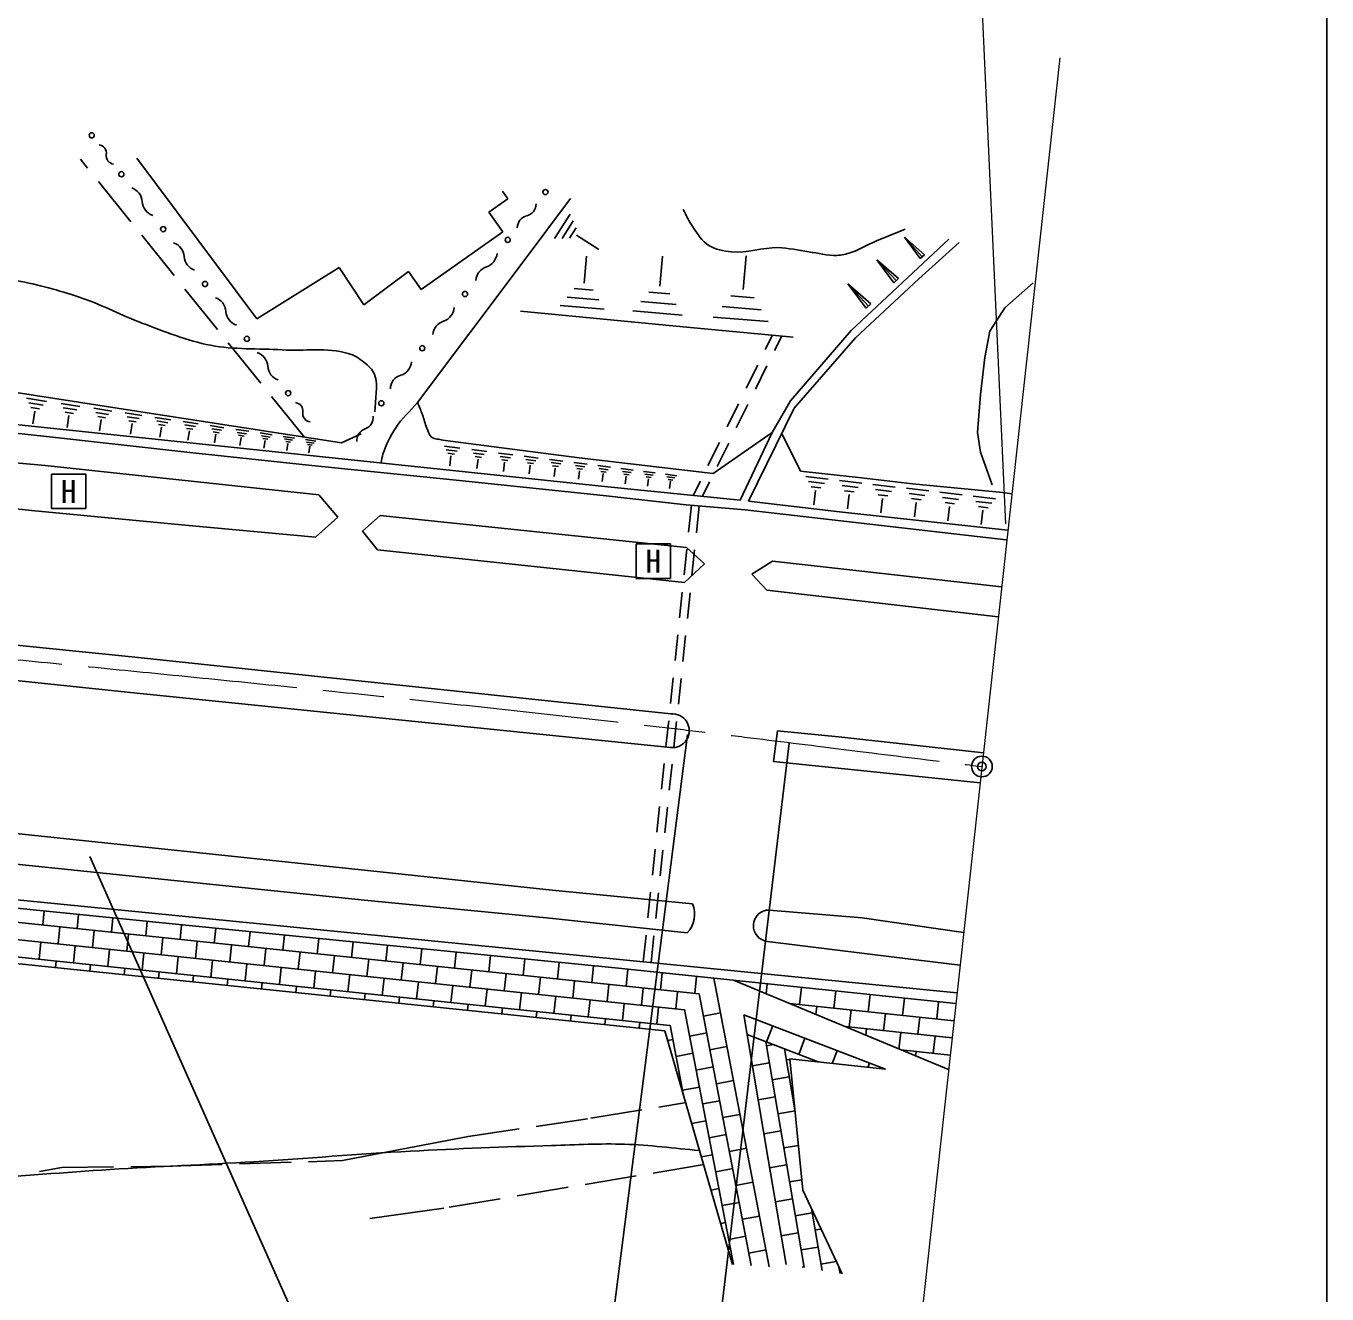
# Model space of a CAD drawing. Units: millimetres, scale not verified. Extents: x 40000 to 680000, y 20000 to 380000.
# Drawn here: x 504575 to 579000, y 241896 to 314457 of the extents above; entities that cross this region are included whole.
import ezdxf
from ezdxf.enums import TextEntityAlignment as Align

# ---------------------------------------------------------------- set-up
doc = ezdxf.new("R2010")
doc.units = ezdxf.units.MM
doc.header["$LTSCALE"] = 1000
doc.header["$PDMODE"] = 32
doc.header["$PDSIZE"] = 500
doc.linetypes.add('CHAIN', pattern=[18.5, 12, -1.5, 3.5, -1.5])
for name, color, linetype, lineweight in [('M-BGD', 7, 'Continuous', 25), ('M-BMK', 2, 'CHAIN', 13), ('M-BMK-SRVR', 3, 'Continuous', 25), ('M-STR-HTXT', 7, 'Continuous', 13), ('M-STR-STRC', 7, 'Continuous', 25), ('M-TTL-BAND', 7, 'Continuous', 25)]:
    doc.layers.add(name, color=color, linetype=linetype, lineweight=lineweight)
doc.layers.add('M-OTRS', color=6, linetype='Continuous')
doc.styles.add('ＭＳ ゴシック', font='')
doc.styles.get('ＭＳ ゴシック').set_extended_font_data('MS Gothic')

msp = doc.modelspace()

# ---------------------------------------------------------------- linework, layer by layer
at = {"layer": 'M-BGD'}
for p, q in [((508096, 306323), (507686, 306832)), ((510908, 306888), (517786, 297701)), ((510573, 303249), (508715, 305555)), ((531047, 303812), (532136, 304558)), ((532136, 304558), (531833, 305012)), ((532902, 300807), (535726, 304578)), ((531853, 302672), (531047, 303812)), ((534814, 302291), (535712, 303695)), ((535243, 302300), (535884, 303302)), ((513049, 300174), (511192, 302480)), ((527184, 299385), (531853, 302672)), ((535672, 302308), (536057, 302909)), ((536065, 302480), (537337, 301666)), ((557364, 302251), (551777, 297028)), ((555968, 301367), (554823, 302366)), ((555848, 301256), (554823, 302366)), ((555729, 301146), (554823, 302366)), ((555650, 299993), (557949, 302070)), ((526973, 292911), (532902, 300807)), ((536504, 299733), (536635, 301285)), ((540836, 299567), (540982, 301295)), ((545603, 299383), (545765, 301306)), ((554483, 300004), (553253, 301078)), ((554355, 299885), (553253, 301078)), ((554226, 299767), (553253, 301078)), ((555968, 301367), (555729, 301146)), ((517786, 297701), (522495, 300635)), ((522495, 300635), (523897, 298498)), ((523897, 298498), (526448, 300414)), ((526448, 300414), (527184, 299385)), ((552019, 296604), (555650, 299993)), ((554483, 300004), (554226, 299767)), ((515526, 297099), (513668, 299405)), ((537017, 299343), (535933, 299434)), ((541408, 299132), (540200, 299233)), ((552906, 298557), (551585, 299711)), ((552768, 298429), (551585, 299711)), ((552630, 298302), (551585, 299711)), ((562189, 299766), (560576, 298334)), ((537652, 298248), (535124, 298461)), ((537335, 298795), (535528, 298948)), ((541762, 298522), (539749, 298691)), ((546239, 298899), (544896, 299012)), ((552906, 298557), (552630, 298302)), ((542170, 297237), (532872, 298145)), ((542115, 297911), (539298, 298149)), ((547027, 297541), (543892, 297805)), ((546633, 298220), (544394, 298409)), ((560576, 298334), (559709, 297003)), ((548462, 296652), (542170, 297237)), ((551777, 297028), (548308, 293014)), ((559709, 297003), (559426, 295490)), ((518002, 294024), (516145, 296330)), ((547275, 296763), (546869, 295940)), ((547804, 296713), (547397, 295890)), ((548510, 292591), (552019, 296604)), ((559426, 295490), (559184, 293372)), ((546431, 295055), (545775, 293728)), ((546959, 295005), (546303, 293678)), ((510903, 292412), (501565, 293864)), ((520478, 290950), (518621, 293256)), ((559184, 293372), (559003, 291194)), ((504600, 293151), (505752, 292974)), ((504728, 292885), (505551, 292759)), ((504856, 292619), (505349, 292543)), ((506579, 292858), (507662, 292692)), ((506699, 292607), (507473, 292489)), ((508460, 292579), (509479, 292423)), ((545338, 292843), (544682, 291516)), ((545866, 292793), (545210, 291466)), ((545908, 287266), (548510, 292591)), ((548308, 293014), (547260, 291199)), ((493763, 292258), (505581, 290977)), ((537675, 288098), (497650, 292324)), ((505078, 292420), (504967, 291698)), ((506819, 292357), (507283, 292286)), ((507028, 292171), (506924, 291491)), ((508573, 292344), (509301, 292232)), ((508686, 292108), (509123, 292041)), ((508883, 291933), (508785, 291294)), ((510250, 292314), (511207, 292167)), ((510356, 292093), (511040, 291988)), ((510462, 291871), (510872, 291809)), ((522616, 290612), (510903, 292412)), ((511952, 292061), (512851, 291924)), ((512052, 291854), (512694, 291756)), ((513571, 291821), (514414, 291692)), ((505662, 289303), (487379, 291008)), ((510647, 291707), (510555, 291106)), ((512151, 291646), (512537, 291587)), ((512325, 291492), (512238, 290928)), ((513665, 291627), (514267, 291535)), ((513758, 291432), (514119, 291377)), ((513921, 291287), (513840, 290758)), ((515111, 291593), (515901, 291472)), ((515199, 291411), (515763, 291324)), ((515286, 291228), (515625, 291177)), ((515439, 291092), (515363, 290597)), ((516576, 291376), (517315, 291263)), ((516658, 291205), (517186, 291125)), ((516739, 291035), (517056, 290986)), ((517969, 291170), (518660, 291064)), ((518045, 291010), (518539, 290935)), ((523751, 291121), (522616, 290612)), ((547260, 291199), (543894, 288857)), ((547260, 291199), (545429, 287332)), ((547809, 291139), (548883, 288981)), ((559003, 291194), (559184, 290065)), ((505581, 290977), (513941, 290050)), ((516882, 290907), (516811, 290444)), ((518122, 290850), (518418, 290805)), ((518255, 290731), (518189, 290298)), ((519293, 290973), (519939, 290875)), ((519365, 290824), (519826, 290754)), ((519437, 290675), (519713, 290633)), ((519561, 290564), (519499, 290159)), ((520554, 290787), (521156, 290695)), ((520620, 290648), (521051, 290582)), ((520687, 290508), (520945, 290469)), ((520803, 290405), (520746, 290027)), ((530764, 290450), (528415, 290763)), ((528507, 290413), (529396, 290297)), ((536210, 289755), (530764, 290450)), ((544244, 290631), (543588, 289304)), ((544772, 290581), (544116, 289254)), ((513941, 290050), (520738, 289323)), ((528610, 290208), (529245, 290126)), ((528712, 290004), (529094, 289954)), ((528887, 289854), (528814, 289290)), ((530073, 290214), (530932, 290103)), ((530172, 290017), (530786, 289937)), ((530271, 289819), (530640, 289771)), ((530440, 289674), (530369, 289129)), ((531596, 290021), (532427, 289914)), ((531692, 289830), (532285, 289753)), ((531788, 289639), (532144, 289593)), ((533078, 289833), (533880, 289729)), ((533171, 289649), (533743, 289575)), ((534519, 289651), (535294, 289550)), ((543894, 288857), (536210, 289755)), ((559184, 290065), (559850, 288209)), ((521333, 287624), (505662, 289303)), ((506030, 288811), (508004, 288811)), ((506030, 286837), (506030, 288811)), ((508004, 288811), (508004, 286837)), ((520738, 289323), (529380, 288456)), ((531951, 289499), (531883, 288973)), ((533263, 289465), (533607, 289420)), ((533420, 289329), (533355, 288821)), ((534609, 289473), (535162, 289401)), ((534698, 289295), (535030, 289252)), ((534850, 289164), (534787, 288673)), ((535922, 289473), (536669, 289376)), ((536008, 289301), (536542, 289232)), ((536094, 289129), (536415, 289088)), ((536241, 289003), (536179, 288529)), ((537286, 289300), (538007, 289207)), ((537369, 289134), (537884, 289068)), ((537452, 288968), (537761, 288928)), ((537594, 288847), (537534, 288389)), ((538612, 289132), (539308, 289042)), ((538693, 288972), (539190, 288908)), ((538773, 288812), (539071, 288773)), ((539903, 288968), (540574, 288881)), ((539981, 288814), (540460, 288752)), ((541158, 288809), (541806, 288725)), ((548883, 288981), (552372, 288592)), ((490052, 288295), (504886, 286732)), ((529380, 288456), (537599, 287599)), ((545429, 287332), (537675, 288098)), ((538910, 288695), (538852, 288253)), ((540058, 288660), (540346, 288622)), ((540190, 288547), (540135, 288121)), ((541233, 288660), (541696, 288601)), ((541308, 288512), (541585, 288476)), ((541435, 288403), (541382, 287992)), ((543151, 288420), (542744, 287597)), ((543679, 288369), (543271, 287545)), ((549187, 288681), (550469, 288529)), ((549337, 288385), (550253, 288276)), ((549488, 288089), (550038, 288024)), ((551106, 288454), (552387, 288302)), ((551257, 288158), (552172, 288050)), ((552372, 288592), (555297, 288249)), ((553024, 288227), (554303, 288076)), ((555297, 288249), (560450, 287755)), ((522407, 286359), (521333, 287624)), ((537599, 287599), (542339, 287054)), ((549741, 287873), (549643, 287049)), ((551407, 287862), (551956, 287797)), ((551660, 287647), (551563, 286824)), ((553174, 287932), (554088, 287823)), ((553325, 287636), (553873, 287571)), ((553577, 287421), (553480, 286599)), ((554939, 288001), (556217, 287849)), ((555089, 287705), (556002, 287597)), ((555239, 287410), (555787, 287345)), ((556852, 287774), (558128, 287623)), ((557002, 287479), (557914, 287371)), ((558763, 287548), (560037, 287397)), ((560450, 287755), (560972, 287682)), ((504886, 286732), (513477, 285905)), ((508004, 286837), (506030, 286837)), ((542339, 287054), (545717, 286772)), ((542638, 287029), (542477, 285501)), ((543088, 286992), (542927, 285460)), ((545717, 286772), (560652, 285058)), ((551112, 286661), (545908, 287266)), ((560732, 285602), (551112, 286661)), ((555492, 287195), (555394, 286374)), ((557152, 287184), (557699, 287120)), ((557404, 286970), (557307, 286150)), ((558913, 287254), (559823, 287146)), ((559062, 286959), (559608, 286894)), ((559314, 286745), (559217, 285926)), ((513477, 285905), (521126, 285204)), ((521126, 285204), (522407, 286359)), ((524827, 286449), (523819, 285552)), ((542354, 284614), (524827, 286449)), ((523819, 285552), (524676, 284473)), ((524676, 284473), (542253, 282617)), ((539477, 284822), (541451, 284822)), ((539477, 282848), (539477, 284822)), ((541451, 284822), (541451, 282848)), ((542374, 284520), (542219, 283047)), ((543382, 283671), (542354, 284614)), ((542824, 284479), (542669, 283006)), ((542253, 282617), (543382, 283671)), ((547285, 283833), (546105, 283096)), ((560388, 282370), (547285, 283833)), ((541451, 282848), (539477, 282848)), ((546105, 283096), (546962, 282169)), ((546962, 282169), (560198, 280643)), ((542115, 282066), (541960, 280593)), ((542565, 282025), (542410, 280552)), ((510631, 278350), (487014, 280751)), ((541857, 279612), (541702, 278139)), ((542307, 279571), (542152, 278098)), ((510550, 276313), (487054, 278794)), ((541459, 275093), (510631, 278350)), ((541599, 277158), (541443, 275686)), ((542048, 277117), (541893, 275644)), ((510550, 276313), (541439, 273167)), ((541340, 274704), (541185, 273232)), ((541790, 274663), (541635, 273190)), ((547570, 274125), (547328, 272371)), ((551240, 273752), (547570, 274125)), ((559343, 272864), (551240, 273752)), ((541082, 272250), (540927, 270778)), ((541532, 272209), (541377, 270737)), ((547328, 272371), (559154, 271143)), ((523948, 266146), (486871, 270050)), ((540823, 269796), (540668, 268324)), ((541273, 269755), (541118, 268283)), ((523948, 264441), (486779, 268268)), ((540565, 267342), (540410, 265870)), ((541015, 267301), (540860, 265829)), ((543078, 259065), (475840, 266134)), ((523948, 266146), (534682, 265009)), ((542239, 258161), (475764, 265149)), ((523357, 262548), (498853, 264969)), ((534682, 265009), (542709, 264222)), ((516944, 262669), (498822, 264505)), ((523948, 264441), (534359, 263416)), ((540306, 264888), (540151, 263416)), ((540756, 264847), (540601, 263375)), ((541400, 257257), (475688, 264165)), ((505617, 263817), (505532, 263012)), ((507581, 263618), (507495, 262806)), ((547086, 263869), (552410, 263416)), ((506514, 262909), (506410, 261927)), ((509545, 263419), (509458, 262599)), ((511509, 263220), (511422, 262393)), ((513472, 263021), (513385, 262187)), ((515436, 262822), (515348, 261980)), ((534359, 263416), (542407, 262569)), ((552410, 263416), (558213, 262579)), ((505429, 262031), (505326, 261049)), ((508477, 262703), (508374, 261721)), ((510440, 262496), (510337, 261515)), ((512403, 262290), (512300, 261308)), ((514366, 262084), (514263, 261102)), ((538474, 260542), (516944, 262669)), ((517401, 262624), (517311, 261774)), ((519365, 262430), (519274, 261568)), ((521329, 262236), (521237, 261361)), ((523294, 262042), (523201, 261155)), ((545281, 260370), (523357, 262548)), ((540048, 262434), (539887, 260906)), ((540498, 262393), (540337, 260861)), ((546995, 262074), (554397, 261157)), ((541126, 256962), (498691, 261358)), ((507392, 261824), (507289, 260843)), ((509355, 261618), (509252, 260636)), ((511318, 261411), (511215, 260430)), ((516330, 261877), (516226, 260896)), ((518293, 261671), (518190, 260689)), ((520256, 261464), (520153, 260483)), ((522219, 261258), (522116, 260276)), ((525258, 261848), (525164, 260948)), ((527223, 261654), (527127, 260742)), ((529187, 261459), (529090, 260536)), ((531152, 261265), (531053, 260329)), ((506307, 260946), (506268, 260573)), ((508270, 260739), (508232, 260370)), ((510234, 260533), (510195, 260167)), ((513282, 261205), (513178, 260224)), ((515245, 260999), (515142, 260017)), ((517208, 260792), (517105, 259811)), ((519171, 260586), (519068, 259604)), ((524182, 261052), (524079, 260070)), ((526145, 260845), (526042, 259864)), ((528109, 260639), (528005, 259657)), ((533116, 261071), (533017, 260123)), ((535081, 260877), (534980, 259917)), ((537045, 260683), (536943, 259710)), ((557766, 258514), (538474, 260542)), ((554397, 261157), (558008, 260710)), ((512197, 260327), (512159, 259963)), ((514160, 260120), (514122, 259760)), ((516123, 259914), (516086, 259556)), ((521134, 260380), (521031, 259398)), ((523097, 260173), (522994, 259192)), ((525061, 259967), (524957, 258985)), ((527024, 259760), (526921, 258779)), ((530072, 260432), (529969, 259451)), ((532035, 260226), (531932, 259245)), ((533998, 260020), (533895, 259038)), ((535961, 259813), (535858, 258832)), ((539009, 260485), (538906, 259504)), ((540972, 260279), (540869, 259297)), ((542936, 260073), (542832, 259091)), ((547086, 243449), (543917, 259969)), ((557351, 254735), (545055, 259850)), ((557834, 259129), (545281, 260370)), ((518086, 259708), (518049, 259353)), ((520050, 259501), (520013, 259149)), ((522013, 259295), (521976, 258946)), ((523976, 259088), (523940, 258742)), ((528987, 259554), (528884, 258572)), ((530950, 259348), (530847, 258366)), ((532913, 259141), (532810, 258160)), ((537925, 259607), (537821, 258625)), ((539888, 259401), (539784, 258419)), ((541851, 259194), (541748, 258213)), ((546068, 243518), (543084, 259072)), ((546969, 259649), (546909, 259079)), ((548932, 259442), (548829, 258461)), ((550895, 259236), (550792, 258254)), ((552858, 259029), (552755, 258048)), ((525939, 258882), (525903, 258539)), ((527902, 258676), (527866, 258336)), ((529865, 258469), (529830, 258132)), ((531829, 258263), (531793, 257929)), ((534877, 258935), (534773, 257953)), ((536840, 258729), (536737, 257747)), ((538803, 258522), (538700, 257541)), ((540766, 258316), (540663, 257334)), ((557659, 257532), (548248, 258522)), ((549810, 258357), (549761, 257892)), ((554822, 258823), (554718, 257841)), ((556785, 258617), (556682, 257635)), ((533792, 258057), (533757, 257725)), ((535755, 257850), (535720, 257522)), ((537718, 257644), (537684, 257318)), ((545049, 243587), (542251, 258175)), ((544297, 257989), (543328, 257803)), ((547025, 249610), (545634, 257879)), ((545634, 257879), (553741, 254753)), ((551774, 258151), (551670, 257169)), ((553737, 257945), (553634, 256963)), ((555700, 257738), (555597, 256757)), ((539681, 257437), (539647, 257115)), ((544998, 243590), (541126, 256962)), ((542172, 253350), (541419, 257277)), ((543514, 256834), (542544, 256648)), ((547295, 257239), (546940, 256318)), ((557551, 256551), (551440, 257194)), ((552652, 257066), (552614, 256705)), ((554615, 256860), (554516, 255914)), ((541575, 256462), (541287, 256406)), ((544669, 256050), (543700, 255864)), ((549893, 255179), (545824, 256748)), ((546896, 256335), (549083, 243412)), ((546936, 256098), (547335, 256165)), ((549137, 256529), (548782, 255608)), ((556578, 256654), (556475, 255672)), ((542730, 255678), (541761, 255492)), ((547967, 255922), (548578, 252313)), ((548074, 255289), (548279, 255324)), ((553741, 254753), (548276, 255358)), ((548276, 255358), (549022, 247835)), ((550979, 255819), (550698, 255090)), ((557443, 255570), (554633, 255866)), ((555494, 255775), (555467, 255519)), ((543885, 254895), (542916, 254709)), ((546128, 254960), (547101, 255125)), ((549703, 255253), (549683, 255203)), ((552820, 255108), (552727, 254866)), ((541947, 254523), (541838, 254502)), ((545041, 254111), (544071, 253926)), ((547266, 254151), (548239, 254316)), ((543102, 253740), (542133, 253554)), ((546457, 253014), (547430, 253178)), ((548403, 253343), (548474, 253355)), ((536880, 251950), (539802, 252433)), ((540775, 252594), (542245, 252837)), ((544257, 252956), (543288, 252770)), ((547595, 252205), (548568, 252370)), ((533766, 251485), (536695, 251922)), ((543474, 251801), (542665, 251646)), ((545413, 252173), (544443, 251987)), ((522682, 249530), (529862, 250901)), ((529862, 250901), (532790, 251339)), ((544629, 251018), (543660, 250832)), ((546787, 251067), (547760, 251232)), ((545784, 250234), (544815, 250048)), ((547924, 250259), (548767, 250402)), ((516785, 249336), (519745, 249433)), ((520731, 249466), (522682, 249530)), ((543846, 249862), (543217, 249742)), ((548054, 243580), (547025, 249610)), ((505355, 248908), (506628, 249126)), ((506628, 249126), (509588, 249165)), ((510575, 249178), (512840, 249207)), ((512840, 249207), (515799, 249304)), ((539481, 248654), (536561, 248164)), ((543375, 249308), (540455, 248818)), ((545001, 249079), (544032, 248893)), ((547116, 249121), (548089, 249286)), ((535588, 248001), (532667, 247511)), ((544218, 247924), (543768, 247837)), ((546156, 248295), (545187, 248110)), ((548254, 248313), (548963, 248433)), ((531694, 247348), (528774, 246858)), ((545373, 247140), (544403, 246954)), ((547445, 247175), (548419, 247339)), ((549022, 247835), (551261, 243056)), ((528470, 246807), (524235, 246222)), ((546528, 246357), (545559, 246171)), ((548583, 246366), (549556, 246531)), ((549513, 246787), (550113, 243243)), ((544589, 245985), (544320, 245933)), ((549721, 245558), (550062, 245615)), ((545745, 245202), (544775, 245016)), ((547775, 245228), (548748, 245393)), ((546900, 244418), (545930, 244232)), ((548913, 244420), (549886, 244585)), ((544961, 244046), (544871, 244029)), ((548975, 243429), (549077, 243447)), ((550051, 243611), (550930, 243760)), ((551081, 243440), (551142, 243075))]:
    msp.add_line(p, q, dxfattribs=at)
for centre, radius, start, end in [((508334, 308202), 148, 0, 180), ((508334, 308202), 148, 180, 0), ((508700, 307183), 474, 350.75191, 83.856), ((509636, 307031), 474, 170.75191, 263.856), ((510030, 305977), 148, 0, 180), ((510030, 305977), 148, 180, 0), ((510332, 304345), 896, 3.90546, 70.70244), ((512120, 304467), 896, 183.90546, 250.70244), ((534289, 304955), 148, 0, 180), ((534289, 304955), 148, 180, 0), ((533045, 304282), 708, 284.00318, 359.48311), ((512422, 302836), 148, 0, 180), ((533387, 302908), 708, 104.00318, 179.48311), ((512422, 302836), 148, 180, 0), ((532132, 302220), 148, 0, 180), ((532132, 302220), 148, 180, 0), ((512724, 301205), 896, 3.90546, 70.70244), ((530628, 301521), 896, 288.34466, 355.14164), ((514513, 301327), 896, 183.90546, 250.70244), ((531192, 299819), 896, 108.34466, 175.14164), ((514815, 299696), 148, 0, 180), ((514815, 299696), 148, 180, 0), ((529688, 299120), 148, 0, 180), ((515117, 298065), 896, 3.90546, 70.70244), ((529688, 299120), 148, 180, 0), ((516906, 298187), 896, 183.90546, 250.70244), ((528183, 298421), 896, 288.34466, 355.14164), ((528747, 296719), 896, 108.34466, 175.14164), ((517208, 296555), 148, 0, 180), ((517208, 296555), 148, 180, 0), ((517510, 294924), 896, 3.90546, 70.70244), ((527243, 296020), 148, 0, 180), ((527243, 296020), 148, 180, 0), ((519298, 295046), 896, 183.90546, 250.70244), ((525739, 295321), 896, 288.34466, 355.14164), ((526224, 293693), 803, 104.68974, 180.43928), ((519573, 293451), 148, 0, 180), ((519573, 293451), 148, 180, 0), ((519940, 292432), 474, 350.75191, 83.856), ((524902, 292868), 148, 0, 180), ((524902, 292868), 148, 180, 0), ((520875, 292280), 474, 170.75191, 263.856), ((523733, 292071), 708, 289.86865, 5.34857), ((524214, 290740), 708, 109.86865, 185.34857), ((541549, 274129), 968, 263.42982, 95.37032), ((541282, 263629), 1545, 316.67738, 22.58998), ((547085, 262970), 900, 89.94541, 264.26557)]:
    msp.add_arc(centre, radius, start, end, dxfattribs=at)
for points, knots in [([(554876, 302824), (554251, 302568), (553620, 302326), (553000, 302057), (552586, 301878), (552199, 301632), (551770, 301493), (551509, 301408), (551237, 301341), (550963, 301331), (550421, 301311), (549887, 301462), (549350, 301533), (548764, 301610), (548185, 301761), (547595, 301775), (546704, 301796), (545820, 301451), (544933, 301533), (544488, 301574), (544019, 301657), (543642, 301896), (543243, 302149), (542984, 302578), (542714, 302965), (542499, 303273), (542351, 303624), (542170, 303953)], [0, 0, 0, 0, 1, 1, 1, 2, 2, 2, 3, 3, 3, 4, 4, 4, 5, 5, 5, 6, 6, 6, 7, 7, 7, 8, 8, 8, 9, 9, 9, 9]), ([(524532, 292376), (524526, 293089), (524762, 293847), (524512, 294514), (524403, 294804), (524147, 295024), (523907, 295220), (523639, 295439), (523332, 295629), (522999, 295724), (521790, 296073), (520485, 295852), (519228, 295926), (517863, 296006), (516477, 295932), (515134, 296188), (513780, 296446), (512493, 296980), (511201, 297459), (510059, 297882), (508984, 298474), (507833, 298871), (506673, 299270), (505487, 299607), (504283, 299839), (502888, 300107), (501465, 300215), (500048, 300323), (498974, 300404), (497896, 300404), (496821, 300444)], [0, 0, 0, 0, 1, 1, 1, 2, 2, 2, 3, 3, 3, 4, 4, 4, 5, 5, 5, 6, 6, 6, 7, 7, 7, 8, 8, 8, 9, 9, 9, 10, 10, 10, 10]), ([(524885, 289462), (524922, 289627), (524941, 289797), (524996, 289956), (525180, 290485), (525415, 291001), (525722, 291469), (526071, 292001), (526556, 292430), (526973, 292911)], [0, 0, 0, 0, 1, 1, 1, 2, 2, 2, 3, 3, 3, 3]), ([(528415, 290763), (528203, 290820), (527951, 290798), (527779, 290934), (527630, 291053), (527583, 291263), (527507, 291439), (527401, 291686), (527347, 291952), (527255, 292205), (527168, 292443), (527067, 292676), (526973, 292911)], [0, 0, 0, 0, 1, 1, 1, 2, 2, 2, 3, 3, 3, 4, 4, 4, 4]), ([(543082, 250109), (541660, 250229), (540243, 250421), (538817, 250467), (537425, 250513), (536033, 250432), (534642, 250392), (531952, 250314), (529262, 250213), (526574, 250069), (523580, 249908), (520592, 249646), (517599, 249464), (514864, 249298), (512125, 249194), (509391, 249020), (506807, 248856), (504228, 248644), (501646, 248456)], [0, 0, 0, 0, 1, 1, 1, 2, 2, 2, 3, 3, 3, 4, 4, 4, 5, 5, 5, 6, 6, 6, 6])]:
    msp.add_open_spline(points, degree=3, knots=knots, dxfattribs=at)
at = {"layer": 'M-BMK'}
msp.add_open_spline([(65020, 280143), (69816, 280683), (74613, 281218), (79409, 281762), (83914, 282273), (88414, 282820), (92921, 283307), (100358, 284112), (107795, 284925), (115246, 285582), (125010, 286444), (134789, 287127), (144569, 287770), (150868, 288184), (157171, 288531), (163476, 288846), (174640, 289402), (185806, 289919), (196977, 290280), (206262, 290579), (215551, 290768), (224841, 290885), (233955, 291001), (243071, 290881), (252185, 290984), (255500, 291022), (258813, 291166), (262127, 291173), (275010, 291199), (287891, 290850), (300771, 290595), (308267, 290446), (315763, 290275), (323257, 290039), (331616, 289774), (339974, 289481), (348327, 289074), (352723, 288860), (357113, 288544), (361508, 288299), (373295, 287641), (385088, 287097), (396875, 286435), (408955, 285756), (421037, 285091), (433108, 284272), (442329, 283646), (451544, 282936), (460754, 282170), (471541, 281274), (482321, 280286), (493096, 279253), (507725, 277850), (522353, 276427), (536959, 274796), (544400, 273966), (551825, 272988), (559258, 272083)], degree=3, knots=[0, 0, 0, 0, 1, 1, 1, 2, 2, 2, 3, 3, 3, 4, 4, 4, 5, 5, 5, 6, 6, 6, 7, 7, 7, 8, 8, 8, 9, 9, 9, 10, 10, 10, 11, 11, 11, 12, 12, 12, 13, 13, 13, 14, 14, 14, 15, 15, 15, 16, 16, 16, 17, 17, 17, 18, 18, 18, 19, 19, 19, 19], dxfattribs=at)
at = {"layer": 'M-BMK-SRVR'}
msp.add_circle((559258, 272083), 592, dxfattribs=at)
msp.add_point((559258, 272083), dxfattribs=at)
at = {"layer": 'M-OTRS'}
msp.add_point((559258, 272083), dxfattribs=at)
at = {"layer": 'M-STR-HTXT'}
for p, q in [((560624, 285974), (558567, 331111)), ((563714, 312641), (554838, 231868))]:
    msp.add_line(p, q, dxfattribs=at)
at = {"layer": 'M-STR-STRC'}
for p, q in [((542410, 273919), (537570, 236076)), ((548231, 273409), (543619, 234834)), ((508223, 266934), (526860, 225001))]:
    msp.add_line(p, q, dxfattribs=at)
at = {"layer": 'M-TTL-BAND'}
msp.add_line((579000, 20000), (579000, 370000), dxfattribs=at)

# ---------------------------------------------------------------- texts
at = {"layer": 'M-BGD', "style": 'ＭＳ ゴシック'}
for p in [(507017, 287824), (540464, 283835)]:
    msp.add_text('H', height=1320, dxfattribs=at).set_placement(p, align=Align.MIDDLE_CENTER)

doc.saveas('drawing.dxf')
